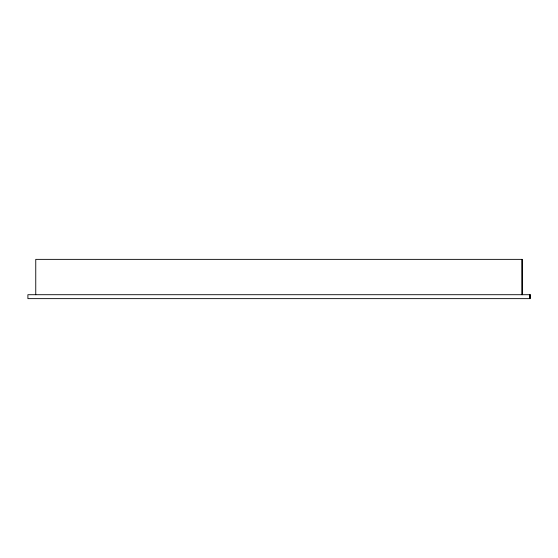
<?xml version="1.0" encoding="UTF-8"?>
<svg xmlns="http://www.w3.org/2000/svg" width="558" height="558" viewBox="0 0 558 558"><rect width="100%" height="100%" fill="white"/><g stroke="black" fill="none" stroke-linecap="round" stroke-linejoin="round"><path stroke-width="0.84" d="M522.232 294.708L522.232 259.365L35.754 259.365L35.754 294.708M521.953 259.365L521.988 294.708M530.1 294.708L27.9 294.708L27.907 298.635L530.1 298.635L530.1 294.708M529.835 298.635L529.835 294.708L529.807 298.635"/></g></svg>
